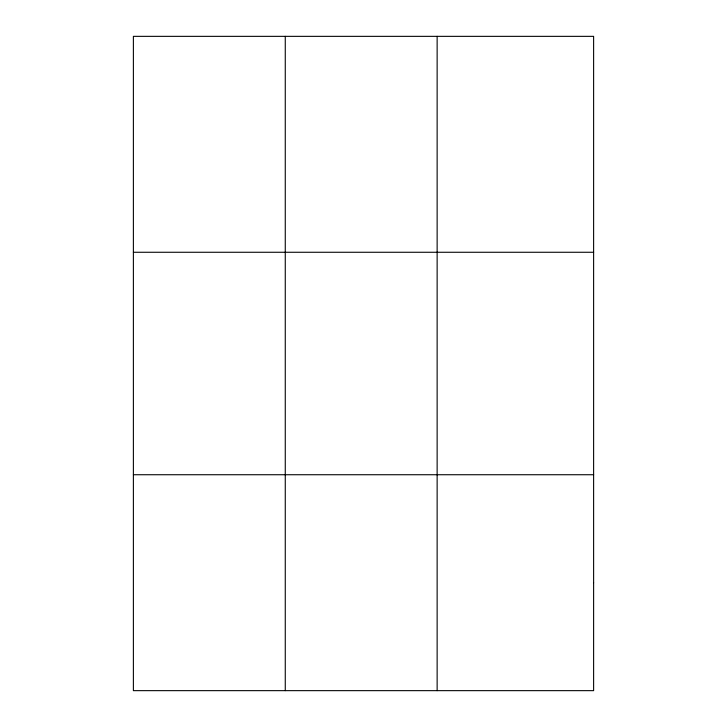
<?xml version="1.0" encoding="UTF-8"?>
<svg xmlns="http://www.w3.org/2000/svg" width="727" height="727" viewBox="0 0 727 727"><rect width="100%" height="100%" fill="white"/><g stroke="black" fill="none" stroke-linecap="round" stroke-linejoin="round"><path stroke-width="1.09" d="M285.266 36.35L285.266 690.65M437.136 36.35L437.136 690.65M133.386 252.269L593.614 252.269M133.386 474.731L593.614 474.731M593.614 582.691L593.614 690.65L133.386 690.65L133.386 36.35L593.614 36.35L593.614 582.691"/></g></svg>
